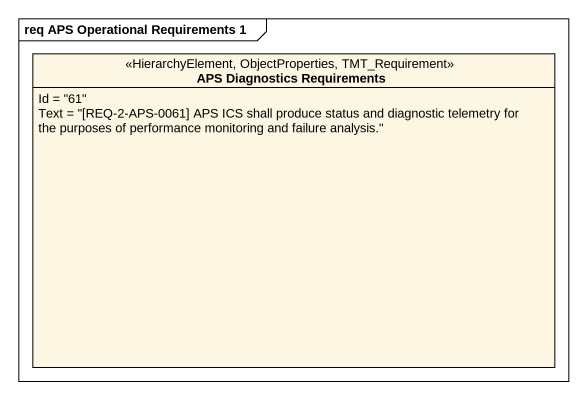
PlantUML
@startuml
mainframe req APS Operational Requirements 1
hide circle
hide empty members
class "APS Diagnostics Requirements" as APS_Diagnostics_Requirements <<HierarchyElement, ObjectProperties, TMT_Requirement>> {
  Id = "61"
  Text = "[REQ-2-APS-0061] APS ICS shall produce status and diagnostic telemetry for the purposes of performance monitoring and failure analysis."
}
@enduml
